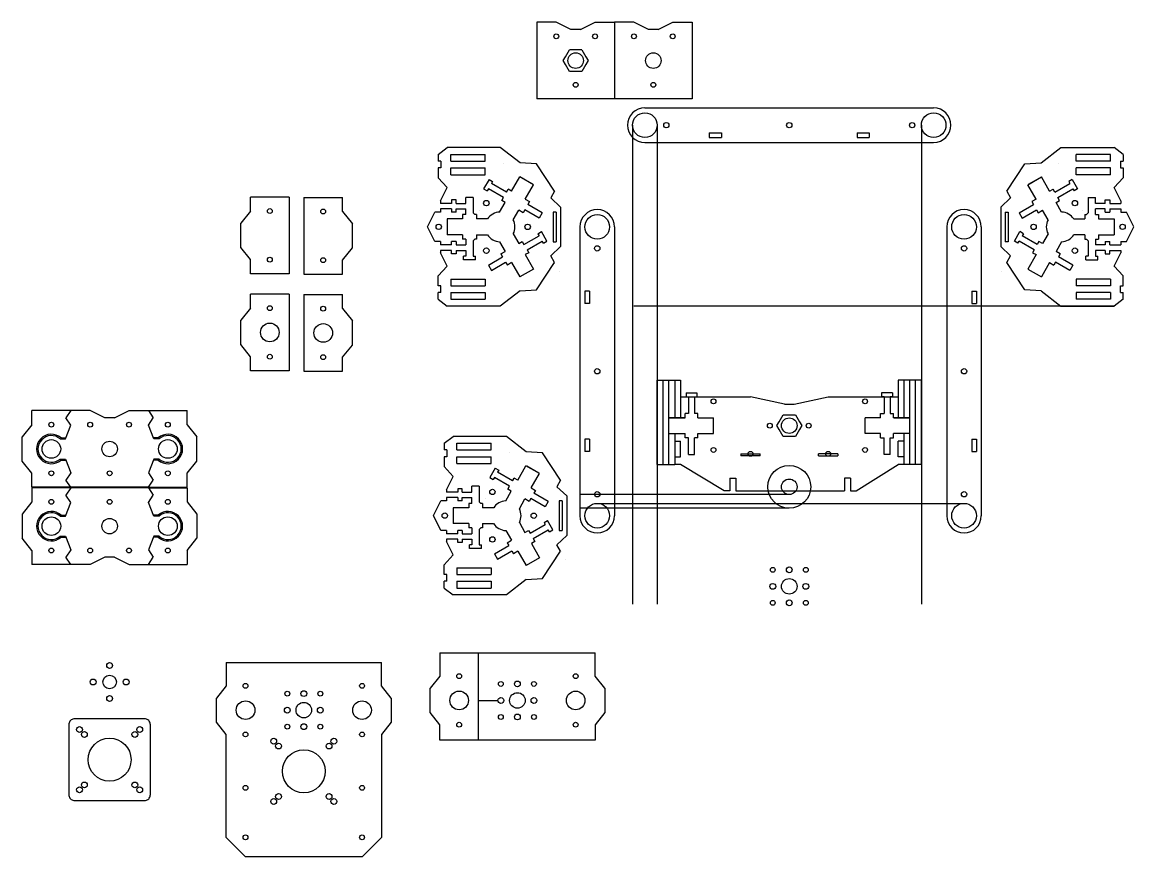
# Model space of a CAD drawing. Extents: x 5 to 993, y -300 to 130.
# Drawn here: x 5 to 577, y -300 to 130 of the extents above; entities that cross this region are included whole.
import ezdxf

# ---------------------------------------------------------------- set-up
doc = ezdxf.new("R2010")
doc.units = 0
doc.header["$MEASUREMENT"] = 0
doc.layers.get('0').update_dxf_attribs({"true_color": 0xffffff})

msp = doc.modelspace()

# ---------------------------------------------------------------- linework, layer by layer
for p, q in [((280, 129.75), (270, 129.75)), ((270, 129.75), (270, 90.25)), ((287.5, 126), (280, 129.75)), ((292.5, 126), (287.5, 126)), ((292.5, 126), (300, 129.75)), ((300, 129.75), (310, 129.75)), ((320, 129.75), (310, 129.75)), ((310, 129.75), (310, 90.25)), ((310, 129.75), (310, 90.25)), ((327.5, 126), (320, 129.75)), ((332.5, 126), (327.5, 126)), ((332.5, 126), (340, 129.75)), ((340, 129.75), (350, 129.75)), ((350, 129.75), (350, 90.25)), ((284.73, 111.99), (286.79, 115.56)), ((293.21, 115.56), (286.79, 115.56)), ((293.21, 115.56), (295.27, 111.99)), ((283.58, 110), (284.73, 111.99)), ((284.73, 108.01), (283.58, 110)), ((295.27, 111.99), (296.42, 110)), ((296.42, 110), (295.27, 108.01)), ((286.79, 104.44), (284.73, 108.01)), ((293.21, 104.44), (286.79, 104.44)), ((295.27, 108.01), (293.21, 104.44)), ((310, 90.25), (270, 90.25)), ((350, 90.25), (310, 90.25)), ((325.64, 85.64), (474.36, 85.64)), ((319.29, 76.75), (319.29, -170)), ((331.99, 76.75), (331.99, -170)), ((468.01, 76.75), (468.01, -170)), ((358.77, 72.73), (365.03, 72.73)), ((358.77, 72.73), (358.77, 70.4)), ((358.77, 70.4), (365.03, 70.4)), ((365.03, 72.73), (365.03, 70.4)), ((434.97, 72.73), (441.23, 72.73)), ((434.97, 72.73), (434.97, 70.4)), ((434.97, 70.4), (441.23, 70.4)), ((441.23, 72.73), (441.23, 70.4)), ((219.18, 61.65), (223.82, 65.16)), ((251.19, 65.16), (223.82, 65.16)), ((261.4, 57.28), (251.19, 65.16)), ((325.64, 67.86), (474.36, 67.86)), ((529.71, 57.28), (539.92, 65.16)), ((539.92, 65.16), (567.29, 65.16)), ((571.93, 61.65), (567.29, 65.16)), ((219.18, 61.65), (219.18, 58.18)), ((220.56, 58.18), (219.18, 58.18)), ((220.56, 58.18), (219.18, 58.18)), ((220.56, 58.18), (220.56, 54.71)), ((225.64, 58.18), (225.64, 61.65)), ((225.64, 61.65), (243.42, 61.65)), ((225.64, 58.18), (243.42, 58.18)), ((243.42, 58.18), (243.42, 61.65)), ((269.83, 56.77), (261.4, 57.28)), ((521.28, 56.77), (529.71, 57.28)), ((547.69, 58.18), (547.69, 61.65)), ((565.47, 61.65), (547.69, 61.65)), ((565.47, 58.18), (547.69, 58.18)), ((565.47, 58.18), (565.47, 61.65)), ((570.55, 58.18), (570.55, 54.71)), ((570.55, 58.18), (571.93, 58.18)), ((570.55, 58.18), (571.93, 58.18)), ((571.93, 61.65), (571.93, 58.18)), ((220.56, 54.71), (219.18, 54.71)), ((219.18, 54.71), (219.18, 49.66)), ((225.64, 51.25), (225.64, 54.71)), ((225.64, 54.71), (243.42, 54.71)), ((243.42, 51.25), (243.42, 54.71)), ((252.61, 57.15), (252.61, 57.15)), ((279.13, 42.69), (269.83, 56.77)), ((511.98, 42.69), (521.28, 56.77)), ((538.5, 57.15), (538.5, 57.15)), ((547.69, 51.25), (547.69, 54.71)), ((565.47, 54.71), (547.69, 54.71)), ((565.47, 51.25), (565.47, 54.71)), ((570.55, 54.71), (571.93, 54.71)), ((571.93, 54.71), (571.93, 49.66)), ((223.82, 44.61), (219.18, 49.66)), ((225.64, 51.25), (243.42, 51.25)), ((245.41, 48.84), (242.61, 43.98)), ((245.41, 48.84), (247.21, 47.8)), ((247.21, 47.8), (246.59, 46.72)), ((254.39, 42.22), (246.59, 46.72)), ((257.02, 42.7), (261.29, 50.08)), ((268.3, 46.03), (261.29, 50.08)), ((267.86, 46.29), (261.73, 49.83)), ((264.04, 38.65), (268.3, 46.03)), ((522.81, 46.03), (529.82, 50.08)), ((527.07, 38.65), (522.81, 46.03)), ((523.25, 46.29), (529.38, 49.83)), ((534.09, 42.7), (529.82, 50.08)), ((536.72, 42.22), (544.52, 46.72)), ((545.7, 48.84), (543.9, 47.8)), ((543.9, 47.8), (544.52, 46.72)), ((545.7, 48.84), (548.5, 43.98)), ((565.47, 51.25), (547.69, 51.25)), ((567.29, 44.61), (571.93, 49.66)), ((220.38, 37.72), (223.82, 44.61)), ((242.61, 43.98), (244.41, 42.94)), ((245.03, 44.02), (244.41, 42.94)), ((252.83, 39.52), (245.03, 44.02)), ((254.39, 42.22), (255.25, 43.72)), ((254.52, 42.44), (255.25, 43.72)), ((257.02, 42.7), (255.25, 43.72)), ((257.02, 42.7), (255.25, 43.72)), ((279.13, 42.69), (277.16, 39.29)), ((511.98, 42.69), (513.95, 39.29)), ((534.09, 42.7), (535.86, 43.72)), ((534.09, 42.7), (535.86, 43.72)), ((536.59, 42.44), (535.86, 43.72)), ((536.72, 42.22), (535.86, 43.72)), ((538.28, 39.52), (546.08, 44.02)), ((546.08, 44.02), (546.7, 42.94)), ((548.5, 43.98), (546.7, 42.94)), ((570.73, 37.72), (567.29, 44.61)), ((142.5, 39.75), (122.5, 39.75)), ((122.5, 32.5), (122.5, 39.75)), ((142.5, 39.75), (142.5, 0.25)), ((150, 39.5), (170, 39.5)), ((150, 39.5), (150, 0)), ((170, 32.25), (170, 39.5)), ((220.38, 37.72), (220.38, 36.48)), ((226.1, 36.48), (220.38, 36.48)), ((228.43, 38.22), (226.1, 38.22)), ((226.1, 38.22), (226.1, 36.48)), ((228.43, 36.48), (228.43, 38.22)), ((228.43, 36.48), (233.47, 36.48)), ((237.15, 39.47), (233.47, 39.47)), ((233.47, 36.48), (233.47, 39.47)), ((237.15, 39.47), (237.15, 31.58)), ((250.84, 32), (253.73, 37)), ((251.96, 38.02), (252.83, 39.52)), ((253.73, 37), (251.96, 38.02)), ((264.04, 38.65), (266.25, 37.37)), ((266.25, 37.37), (265.38, 35.88)), ((272.74, 31.63), (265.38, 35.88)), ((282.24, 34.52), (277.16, 39.29)), ((282.24, 34.52), (282.24, 14.2)), ((508.87, 34.52), (513.95, 39.29)), ((508.87, 34.52), (508.87, 14.2)), ((518.37, 31.63), (525.73, 35.88)), ((527.07, 38.65), (524.86, 37.37)), ((524.86, 37.37), (525.73, 35.88)), ((537.38, 37), (539.15, 38.02)), ((540.27, 32), (537.38, 37)), ((539.15, 38.02), (538.28, 39.52)), ((553.96, 39.47), (557.64, 39.47)), ((553.96, 39.47), (553.96, 31.58)), ((557.64, 36.48), (557.64, 39.47)), ((562.68, 36.48), (557.64, 36.48)), ((562.68, 38.22), (565.01, 38.22)), ((562.68, 36.48), (562.68, 38.22)), ((565.01, 38.22), (565.01, 36.48)), ((565.01, 36.48), (570.73, 36.48)), ((570.73, 37.72), (570.73, 36.48)), ((122.5, 32.5), (117.5, 26.25)), ((170, 32.25), (175, 26)), ((213.7, 24.38), (217.49, 31.95)), ((220.38, 31.95), (217.49, 31.95)), ((226.1, 33.71), (220.38, 33.71)), ((220.38, 33.71), (220.38, 31.95)), ((226.1, 33.71), (226.1, 31.96)), ((228.43, 31.96), (226.1, 31.96)), ((228.43, 31.96), (228.43, 33.71)), ((228.43, 33.71), (233.47, 33.71)), ((233.47, 30.71), (231.79, 30.71)), ((231.79, 30.71), (231.79, 28.43)), ((233.47, 30.71), (233.47, 33.66)), ((237.15, 31.58), (238.01, 30.71)), ((238.87, 30.71), (238.01, 30.71)), ((238.87, 30.71), (238.87, 28.43)), ((240.33, 33.05), (240.33, 33.05)), ((257.86, 27.95), (260.75, 32.95)), ((262.96, 31.68), (260.75, 32.95)), ((263.82, 33.17), (262.96, 31.68)), ((271.18, 28.92), (263.82, 33.17)), ((272.74, 31.63), (271.18, 28.92)), ((279.95, 31.98), (278.43, 31.98)), ((278.43, 31.98), (278.43, 16.74)), ((279.95, 31.98), (279.95, 16.74)), ((511.16, 31.98), (512.68, 31.98)), ((511.16, 31.98), (511.16, 16.74)), ((512.68, 31.98), (512.68, 16.74)), ((518.37, 31.63), (519.93, 28.92)), ((519.93, 28.92), (527.29, 33.17)), ((527.29, 33.17), (528.15, 31.68)), ((528.15, 31.68), (530.36, 32.95)), ((533.25, 27.95), (530.36, 32.95)), ((550.78, 33.05), (550.78, 33.05)), ((552.24, 30.71), (553.1, 30.71)), ((552.24, 30.71), (552.24, 28.43)), ((553.96, 31.58), (553.1, 30.71)), ((562.68, 33.71), (557.64, 33.71)), ((557.64, 30.71), (557.64, 33.66)), ((557.64, 30.71), (559.32, 30.71)), ((559.32, 30.71), (559.32, 28.43)), ((562.68, 31.96), (562.68, 33.71)), ((562.68, 31.96), (565.01, 31.96)), ((565.01, 33.71), (565.01, 31.96)), ((565.01, 33.71), (570.73, 33.71)), ((570.73, 33.71), (570.73, 31.95)), ((570.73, 31.95), (573.62, 31.95)), ((577.41, 24.38), (573.62, 31.95)), ((117.5, 13.75), (117.5, 26.25)), ((175, 13.5), (175, 26)), ((217.49, 16.8), (213.7, 24.38)), ((223.77, 28.43), (223.77, 20.33)), ((231.79, 28.43), (223.77, 28.43)), ((244.64, 28.43), (238.87, 28.43)), ((292.22, 24.36), (292.22, -124.36)), ((310, 24.36), (310, -124.36)), ((481.11, 24.36), (481.11, -124.36)), ((498.89, 24.36), (498.89, -124.36)), ((546.47, 28.43), (552.24, 28.43)), ((559.32, 28.43), (567.34, 28.43)), ((567.34, 28.43), (567.34, 20.33)), ((573.62, 16.8), (577.41, 24.38)), ((231.79, 20.33), (223.77, 20.33)), ((231.79, 20.33), (231.79, 18.04)), ((233.47, 18.04), (231.79, 18.04)), ((233.47, 18.04), (233.47, 15.04)), ((237.15, 17.18), (238.01, 18.04)), ((237.15, 17.18), (237.15, 9.28)), ((238.87, 18.04), (238.01, 18.04)), ((238.87, 20.33), (238.87, 18.04)), ((238.87, 20.33), (244.6, 20.33)), ((257.86, 20.77), (260.75, 15.75)), ((263.39, 15.28), (271.18, 19.78)), ((270.56, 20.86), (272.36, 21.9)), ((270.56, 20.86), (271.18, 19.78)), ((275.17, 17.04), (272.36, 21.9)), ((515.94, 17.04), (518.75, 21.9)), ((520.55, 20.86), (518.75, 21.9)), ((520.55, 20.86), (519.93, 19.78)), ((527.72, 15.28), (519.93, 19.78)), ((533.25, 20.77), (530.36, 15.75)), ((552.24, 20.33), (546.51, 20.33)), ((552.24, 20.33), (552.24, 18.04)), ((552.24, 18.04), (553.1, 18.04)), ((553.96, 17.18), (553.1, 18.04)), ((553.96, 17.18), (553.96, 9.28)), ((557.64, 18.04), (559.32, 18.04)), ((557.64, 18.04), (557.64, 15.04)), ((559.32, 20.33), (567.34, 20.33)), ((559.32, 20.33), (559.32, 18.04)), ((122.5, 7.5), (117.5, 13.75)), ((170, 7.25), (175, 13.5)), ((220.38, 16.8), (217.49, 16.8)), ((220.38, 16.8), (220.38, 15.04)), ((226.1, 15.04), (220.38, 15.04)), ((226.1, 12.28), (220.38, 12.28)), ((220.38, 12.28), (220.38, 11.03)), ((228.43, 16.79), (226.1, 16.79)), ((226.1, 15.04), (226.1, 16.79)), ((226.1, 10.53), (226.1, 12.28)), ((228.43, 16.79), (228.43, 15.04)), ((228.43, 15.04), (233.47, 15.04)), ((228.43, 12.28), (228.43, 10.53)), ((228.43, 12.28), (233.47, 12.28)), ((233.47, 12.28), (233.47, 9.28)), ((250.84, 16.72), (253.74, 11.7)), ((251.53, 10.43), (253.74, 11.7)), ((260.75, 15.75), (262.52, 16.78)), ((262.52, 16.78), (263.39, 15.28)), ((264.95, 12.58), (272.74, 17.08)), ((264.95, 12.58), (265.81, 11.08)), ((273.37, 16), (272.74, 17.08)), ((273.37, 16), (275.17, 17.04)), ((282.24, 14.2), (277.16, 9.43)), ((278.43, 16.74), (279.95, 16.74)), ((508.87, 14.2), (513.95, 9.43)), ((512.68, 16.74), (511.16, 16.74)), ((517.74, 16), (515.94, 17.04)), ((517.74, 16), (518.37, 17.08)), ((526.16, 12.58), (518.37, 17.08)), ((526.16, 12.58), (525.3, 11.08)), ((528.59, 16.78), (527.72, 15.28)), ((530.36, 15.75), (528.59, 16.78)), ((540.27, 16.72), (537.37, 11.7)), ((539.58, 10.43), (537.37, 11.7)), ((562.68, 15.04), (557.64, 15.04)), ((562.68, 12.28), (557.64, 12.28)), ((557.64, 12.28), (557.64, 9.28)), ((562.68, 16.79), (565.01, 16.79)), ((562.68, 16.79), (562.68, 15.04)), ((562.68, 12.28), (562.68, 10.53)), ((565.01, 15.04), (565.01, 16.79)), ((565.01, 15.04), (570.73, 15.04)), ((565.01, 10.53), (565.01, 12.28)), ((565.01, 12.28), (570.73, 12.28)), ((570.73, 16.8), (570.73, 15.04)), ((570.73, 16.8), (573.62, 16.8)), ((570.73, 12.28), (570.73, 11.03)), ((122.5, 0.25), (122.5, 7.5)), ((170, 0), (170, 7.25)), ((223.82, 4.14), (220.38, 11.03)), ((228.43, 10.53), (226.1, 10.53)), ((233.47, 9.28), (232.23, 9.28)), ((232.23, 7.45), (232.23, 9.28)), ((238.39, 7.45), (232.23, 7.45)), ((237.15, 9.28), (238.39, 9.28)), ((238.39, 7.45), (238.39, 9.28)), ((245.03, 4.69), (252.39, 8.94)), ((246.6, 1.98), (253.95, 6.23)), ((251.53, 10.43), (252.39, 8.94)), ((253.95, 6.23), (254.82, 4.73)), ((257.03, 6.01), (254.82, 4.73)), ((257.03, 6.01), (261.29, -1.37)), ((265.81, 11.08), (264.04, 10.06)), ((264.04, 10.06), (268.3, 2.67)), ((269.83, -8.07), (279.13, 6.02)), ((279.13, 6.02), (277.16, 9.43)), ((511.98, 6.02), (513.95, 9.43)), ((521.28, -8.07), (511.98, 6.02)), ((527.07, 10.06), (522.81, 2.67)), ((525.3, 11.08), (527.07, 10.06)), ((534.08, 6.01), (529.82, -1.37)), ((534.08, 6.01), (536.29, 4.73)), ((537.16, 6.23), (536.29, 4.73)), ((544.51, 1.98), (537.16, 6.23)), ((539.58, 10.43), (538.72, 8.94)), ((546.08, 4.69), (538.72, 8.94)), ((552.72, 7.45), (552.72, 9.28)), ((553.96, 9.28), (552.72, 9.28)), ((552.72, 7.45), (558.88, 7.45)), ((557.64, 9.28), (558.88, 9.28)), ((558.88, 7.45), (558.88, 9.28)), ((562.68, 10.53), (565.01, 10.53)), ((567.29, 4.14), (570.73, 11.03)), ((142.5, 0.25), (122.5, 0.25)), ((150, 0), (170, 0)), ((223.82, 4.14), (219.18, -0.91)), ((245.03, 4.69), (246.6, 1.98)), ((268.3, 2.67), (261.29, -1.37)), ((279.31, 5.71), (279.31, 5.71)), ((281.61, 1.64), (281.61, 1.64)), ((509.5, 1.64), (509.5, 1.64)), ((511.8, 5.71), (511.8, 5.71)), ((522.81, 2.67), (529.82, -1.37)), ((546.08, 4.69), (544.51, 1.98)), ((567.29, 4.14), (571.93, -0.91)), ((219.18, -5.96), (219.18, -0.91)), ((225.64, -2.49), (243.42, -2.49)), ((225.64, -2.49), (225.64, -5.96)), ((243.42, -2.49), (243.42, -5.96)), ((547.69, -2.49), (547.69, -5.96)), ((565.47, -2.49), (547.69, -2.49)), ((565.47, -2.49), (565.47, -5.96)), ((571.93, -5.96), (571.93, -0.91)), ((142.5, -10.25), (122.5, -10.25)), ((122.5, -17.5), (122.5, -10.25)), ((142.5, -10.25), (142.5, -49.75)), ((150, -10.5), (170, -10.5)), ((150, -10.5), (150, -50)), ((170, -17.75), (170, -10.5)), ((220.56, -5.96), (219.18, -5.96)), ((219.18, -12.9), (219.18, -9.43)), ((220.56, -9.43), (219.18, -9.43)), ((220.56, -9.43), (219.18, -9.43)), ((220.56, -9.43), (220.56, -5.96)), ((225.64, -5.96), (243.42, -5.96)), ((225.64, -9.43), (225.64, -12.9)), ((225.64, -9.43), (243.42, -9.43)), ((225.64, -9.43), (243.42, -9.43)), ((225.64, -9.43), (243.42, -9.43)), ((243.42, -9.43), (243.42, -12.9)), ((261.41, -8.57), (251.19, -16.41)), ((261.41, -8.57), (269.83, -8.07)), ((294.76, -8.77), (294.76, -15.03)), ((297.08, -8.77), (294.76, -8.77)), ((297.08, -8.77), (297.08, -15.03)), ((494.03, -8.77), (494.03, -15.03)), ((494.03, -8.77), (496.35, -8.77)), ((496.35, -8.77), (496.35, -15.03)), ((529.7, -8.57), (521.28, -8.07)), ((529.7, -8.57), (539.92, -16.41)), ((565.47, -5.96), (547.69, -5.96)), ((547.69, -9.43), (547.69, -12.9)), ((565.47, -9.43), (547.69, -9.43)), ((565.47, -9.43), (547.69, -9.43)), ((565.47, -9.43), (547.69, -9.43)), ((565.47, -9.43), (565.47, -12.9)), ((570.55, -9.43), (570.55, -5.96)), ((570.55, -5.96), (571.93, -5.96)), ((570.55, -9.43), (571.93, -9.43)), ((570.55, -9.43), (571.93, -9.43)), ((571.93, -12.9), (571.93, -9.43)), ((219.18, -12.9), (223.82, -16.41)), ((251.19, -16.41), (223.82, -16.41)), ((225.64, -12.9), (243.42, -12.9)), ((297.08, -15.03), (294.76, -15.03)), ((567.29, -16.41), (320, -16.41)), ((494.03, -15.03), (496.35, -15.03)), ((539.92, -16.41), (567.29, -16.41)), ((565.47, -12.9), (547.69, -12.9)), ((571.93, -12.9), (567.29, -16.41)), ((122.5, -17.5), (117.5, -23.75)), ((170, -17.75), (175, -24)), ((117.5, -36.25), (117.5, -23.75)), ((175, -36.5), (175, -24)), ((122.5, -42.5), (117.5, -36.25)), ((170, -42.75), (175, -36.5)), ((122.5, -49.75), (122.5, -42.5)), ((170, -50), (170, -42.75)), ((142.5, -49.75), (122.5, -49.75)), ((150, -50), (170, -50)), ((331.99, -97.99), (331.99, -54.49)), ((331.99, -54.49), (334.99, -54.49)), ((334.99, -97.99), (334.99, -54.49)), ((334.99, -54.49), (337.99, -54.49)), ((337.99, -97.99), (337.99, -54.49)), ((337.99, -54.49), (340.99, -54.49)), ((340.99, -54.49), (340.99, -73.94)), ((340.99, -54.81), (340.99, -54.49)), ((340.99, -54.49), (343.99, -54.49)), ((343.99, -54.49), (343.99, -73.94)), ((456.01, -54.49), (456.01, -73.94)), ((459.01, -54.49), (456.01, -54.49)), ((459.01, -54.49), (459.01, -73.94)), ((459.01, -54.81), (459.01, -54.49)), ((462.01, -54.49), (459.01, -54.49)), ((462.01, -97.99), (462.01, -54.49)), ((465.01, -54.49), (462.01, -54.49)), ((465.01, -97.99), (465.01, -54.49)), ((468.01, -54.49), (465.01, -54.49)), ((468.01, -97.99), (468.01, -54.49)), ((346.84, -61.08), (346.84, -63.16)), ((346.84, -61.08), (352.46, -61.08)), ((352.46, -61.08), (352.46, -63.16)), ((447.54, -61.08), (447.54, -63.16)), ((453.16, -61.08), (447.54, -61.08)), ((453.16, -61.08), (453.16, -63.16)), ((343.99, -63.16), (380, -63.16)), ((346.84, -63.16), (348.09, -63.16)), ((348.09, -63.16), (348.09, -71.66)), ((351.21, -63.16), (351.21, -71.66)), ((351.21, -63.16), (352.46, -63.16)), ((397.5, -66.91), (380, -63.16)), ((397.5, -66.91), (402.5, -66.91)), ((402.5, -66.91), (420, -63.16)), ((420, -63.16), (456.01, -63.16)), ((448.79, -63.16), (447.54, -63.16)), ((448.79, -63.16), (448.79, -71.66)), ((451.91, -63.16), (451.91, -71.66)), ((453.16, -63.16), (451.91, -63.16)), ((30, -70.25), (10, -70.25)), ((10, -77.5), (10, -70.25)), ((30, -70.25), (27.5, -74)), ((30, -77.75), (27.5, -74)), ((40, -70.25), (30, -70.25)), ((47.5, -74), (40, -70.25)), ((52.5, -74), (47.5, -74)), ((52.5, -74), (60, -70.25)), ((60, -70.25), (70, -70.25)), ((70, -70.25), (72.5, -74)), ((70, -70.25), (90, -70.25)), ((70, -77.75), (72.5, -74)), ((90, -77.5), (90, -70.25)), ((341.34, -73.94), (337.99, -73.94)), ((337.99, -82.09), (337.99, -73.94)), ((337.99, -82.04), (337.99, -73.94)), ((338.34, -73.94), (346.36, -73.94)), ((346.1, -73.94), (340.38, -73.94)), ((346.36, -73.94), (346.36, -71.66)), ((348.09, -71.66), (346.36, -71.66)), ((352.94, -71.66), (351.21, -71.66)), ((352.94, -73.94), (352.94, -71.66)), ((352.94, -73.94), (360.96, -73.94)), ((360.96, -82.04), (360.96, -73.94)), ((394.73, -76), (396.79, -72.43)), ((396.79, -72.43), (403.21, -72.43)), ((403.21, -72.43), (405.27, -76)), ((439.04, -82.04), (439.04, -73.94)), ((447.06, -73.94), (439.04, -73.94)), ((447.06, -73.94), (447.06, -71.66)), ((447.06, -71.66), (448.79, -71.66)), ((451.91, -71.66), (453.64, -71.66)), ((453.64, -73.94), (453.64, -71.66)), ((461.66, -73.94), (453.64, -73.94)), ((453.9, -73.94), (459.62, -73.94)), ((458.66, -73.94), (462.01, -73.94)), ((462.01, -82.09), (462.01, -73.94)), ((462.01, -82.04), (462.01, -73.94)), ((10, -77.5), (5, -83.75)), ((27.21, -84.8), (30, -77.75)), ((72.79, -84.8), (70, -77.75)), ((90, -77.5), (95, -83.75)), ((393.58, -77.99), (394.73, -76)), ((394.73, -79.99), (393.58, -77.99)), ((396.79, -83.56), (394.73, -79.99)), ((405.27, -79.99), (403.21, -83.56)), ((405.27, -76), (406.42, -77.99)), ((406.42, -77.99), (405.27, -79.99)), ((5, -96.25), (5, -83.75)), ((24.52, -84.8), (27.21, -84.8)), ((24.97, -84.28), (27.42, -84.28)), ((75.03, -84.28), (72.58, -84.28)), ((75.48, -84.8), (72.79, -84.8)), ((95, -96.25), (95, -83.75)), ((222.32, -87.07), (226.96, -83.56)), ((254.33, -83.56), (226.96, -83.56)), ((264.54, -91.43), (254.33, -83.56)), ((294.76, -84.97), (294.76, -91.23)), ((297.08, -84.97), (294.76, -84.97)), ((297.08, -84.97), (297.08, -91.23)), ((337.99, -82.04), (346.36, -82.04)), ((340.34, -82.04), (346.1, -82.04)), ((340.34, -82.04), (340.34, -82.04)), ((340.99, -82.04), (340.99, -97.94)), ((340.99, -82.04), (340.99, -89.99)), ((346.36, -84.33), (346.36, -82.04)), ((348.09, -84.33), (346.36, -84.33)), ((348.09, -92.83), (348.09, -84.33)), ((351.21, -92.83), (351.21, -84.33)), ((352.94, -84.33), (351.21, -84.33)), ((352.94, -82.04), (360.96, -82.04)), ((352.94, -84.33), (352.94, -82.04)), ((403.21, -83.56), (396.79, -83.56)), ((447.06, -82.04), (439.04, -82.04)), ((447.06, -84.33), (447.06, -82.04)), ((447.06, -84.33), (448.79, -84.33)), ((448.79, -92.83), (448.79, -84.33)), ((451.91, -92.83), (451.91, -84.33)), ((451.91, -84.33), (453.64, -84.33)), ((453.64, -84.33), (453.64, -82.04)), ((462.01, -82.04), (453.64, -82.04)), ((459.66, -82.04), (453.9, -82.04)), ((459.01, -82.04), (459.01, -97.94)), ((459.66, -82.04), (459.66, -82.04)), ((494.03, -84.97), (494.03, -91.23)), ((494.03, -84.97), (496.35, -84.97)), ((496.35, -84.97), (496.35, -91.23)), ((222.32, -87.07), (222.32, -90.53)), ((223.7, -90.53), (222.32, -90.53)), ((223.7, -90.53), (222.32, -90.53)), ((223.7, -90.53), (223.7, -94)), ((228.78, -90.53), (228.78, -87.07)), ((228.78, -87.07), (246.56, -87.07)), ((228.78, -90.53), (246.56, -90.53)), ((246.56, -90.53), (246.56, -87.07)), ((255.75, -91.57), (255.75, -91.57)), ((272.96, -91.94), (264.54, -91.43)), ((297.08, -91.23), (294.76, -91.23)), ((340.99, -86.02), (343.99, -86.02)), ((343.99, -93.97), (343.99, -86.02)), ((456.01, -93.97), (456.01, -86.02)), ((459.01, -86.02), (456.01, -86.02)), ((494.03, -91.23), (496.35, -91.23)), ((10, -102.5), (5, -96.25)), ((24.52, -95.2), (27.21, -95.2)), ((24.97, -95.72), (27.42, -95.72)), ((27.21, -95.2), (30, -102.25)), ((72.79, -95.2), (70, -102.25)), ((75.03, -95.72), (72.58, -95.72)), ((75.48, -95.2), (72.79, -95.2)), ((90, -102.5), (95, -96.25)), ((223.7, -94), (222.32, -94)), ((222.32, -94), (222.32, -99.05)), ((228.78, -97.47), (228.78, -94)), ((228.78, -94), (246.56, -94)), ((246.56, -97.47), (246.56, -94)), ((282.26, -106.03), (272.96, -91.94)), ((340.99, -93.97), (343.99, -93.97)), ((348.09, -92.83), (351.21, -92.83)), ((375, -92.49), (375, -93.49)), ((375, -92.49), (385, -92.49)), ((385, -93.49), (375, -93.49)), ((385, -93.49), (385, -92.49)), ((415, -93.49), (415, -92.49)), ((425, -92.49), (415, -92.49)), ((415, -93.49), (425, -93.49)), ((425, -92.49), (425, -93.49)), ((451.91, -92.83), (448.79, -92.83)), ((459.01, -93.97), (456.01, -93.97)), ((10, -109.75), (10, -102.5)), ((30, -102.25), (27.5, -106)), ((70, -102.25), (72.5, -106)), ((90, -109.75), (90, -102.5)), ((226.96, -104.1), (222.32, -99.05)), ((228.78, -97.47), (246.56, -97.47)), ((248.55, -99.87), (245.74, -104.73)), ((248.55, -99.87), (250.35, -100.91)), ((250.35, -100.91), (249.73, -101.99)), ((257.53, -106.49), (249.73, -101.99)), ((260.16, -106.02), (264.42, -98.63)), ((271.44, -102.68), (264.42, -98.63)), ((271, -102.43), (264.86, -98.89)), ((267.17, -110.07), (271.44, -102.68)), ((331.99, -97.99), (334.99, -97.99)), ((334.99, -97.99), (337.99, -97.99)), ((337.99, -97.99), (340.99, -97.94)), ((343.99, -97.94), (340.99, -97.94)), ((366.47, -111.55), (343.99, -97.94)), ((434.48, -111.55), (456.01, -97.94)), ((459.01, -97.94), (456.01, -97.94)), ((462.01, -97.99), (459.01, -97.94)), ((465.01, -97.99), (462.01, -97.99)), ((468.01, -97.99), (465.01, -97.99)), ((30, -109.75), (27.5, -106)), ((70, -109.75), (72.5, -106)), ((223.52, -110.99), (226.96, -104.1)), ((245.74, -104.73), (247.55, -105.77)), ((248.17, -104.69), (247.55, -105.77)), ((255.97, -109.2), (248.17, -104.69)), ((257.53, -106.49), (258.39, -104.99)), ((257.65, -106.27), (258.39, -104.99)), ((260.16, -106.02), (258.39, -104.99)), ((260.16, -106.02), (258.39, -104.99)), ((282.26, -106.03), (280.3, -109.43)), ((369.45, -104.99), (372.45, -104.99)), ((369.45, -104.99), (369.45, -111.55)), ((372.45, -104.99), (372.45, -111.55)), ((431.5, -104.99), (428.5, -104.99)), ((428.5, -104.99), (428.5, -111.55)), ((431.5, -104.99), (431.5, -111.55)), ((30, -109.75), (10, -109.75)), ((30, -110), (10, -110)), ((10, -110), (10, -117.25)), ((30, -110), (27.5, -113.75)), ((30, -117.5), (27.5, -113.75)), ((70, -109.75), (30, -109.75)), ((70, -110), (30, -110)), ((70, -109.75), (90, -109.75)), ((70, -110), (72.5, -113.75)), ((70, -110), (90, -110)), ((70, -117.5), (72.5, -113.75)), ((90, -110), (90, -117.25)), ((223.52, -110.99), (223.52, -112.24)), ((229.24, -112.24), (223.52, -112.24)), ((231.57, -110.49), (229.24, -110.49)), ((229.24, -110.49), (229.24, -112.24)), ((231.57, -112.24), (231.57, -110.49)), ((231.57, -112.24), (236.61, -112.24)), ((240.28, -109.24), (236.61, -109.24)), ((236.61, -112.24), (236.61, -109.24)), ((240.28, -109.24), (240.28, -117.14)), ((253.98, -116.72), (256.87, -111.71)), ((255.1, -110.69), (255.97, -109.2)), ((256.87, -111.71), (255.1, -110.69)), ((267.17, -110.07), (269.38, -111.34)), ((269.38, -111.34), (268.52, -112.84)), ((275.88, -117.09), (268.52, -112.84)), ((285.38, -114.2), (280.3, -109.43)), ((285.38, -114.2), (285.38, -134.52)), ((400, -113.49), (292.22, -113.49)), ((368.86, -111.55), (366.47, -111.55)), ((369.45, -111.55), (366.47, -111.55)), ((372.45, -111.55), (428.5, -111.55)), ((431.5, -111.55), (434.48, -111.55)), ((432.09, -111.55), (434.48, -111.55)), ((10, -117.25), (5, -123.5)), ((27.21, -124.55), (30, -117.5)), ((72.79, -124.55), (70, -117.5)), ((90, -117.25), (95, -123.5)), ((216.84, -124.34), (220.63, -116.76)), ((223.52, -116.76), (220.63, -116.76)), ((229.24, -115.01), (223.52, -115.01)), ((223.52, -115.01), (223.52, -116.76)), ((229.24, -115.01), (229.24, -116.75)), ((231.57, -116.75), (229.24, -116.75)), ((231.57, -116.75), (231.57, -115.01)), ((231.57, -115.01), (236.61, -115.01)), ((236.61, -118), (234.93, -118)), ((234.93, -118), (234.93, -120.29)), ((236.61, -118), (236.61, -115.05)), ((240.28, -117.14), (241.15, -118)), ((242.01, -118), (241.15, -118)), ((242.01, -118), (242.01, -120.29)), ((243.47, -115.67), (243.47, -115.67)), ((261, -120.77), (263.89, -115.76)), ((266.09, -117.04), (263.89, -115.76)), ((266.96, -115.54), (266.09, -117.04)), ((274.32, -119.79), (266.96, -115.54)), ((275.88, -117.09), (274.32, -119.79)), ((283.09, -116.74), (281.57, -116.74)), ((281.57, -116.74), (281.57, -131.98)), ((283.09, -116.74), (283.09, -131.98)), ((301.11, -118.01), (490, -118.01)), ((5, -123.5), (5, -136)), ((24.52, -124.55), (27.21, -124.55)), ((24.97, -124.03), (27.42, -124.03)), ((75.03, -124.03), (72.58, -124.03)), ((75.48, -124.55), (72.79, -124.55)), ((95, -123.5), (95, -136)), ((220.63, -131.91), (216.84, -124.34)), ((226.91, -120.29), (226.91, -128.39)), ((234.93, -120.29), (226.91, -120.29)), ((247.78, -120.29), (242.01, -120.29)), ((400, -120.54), (292.22, -120.54)), ((234.93, -128.39), (226.91, -128.39)), ((234.93, -128.39), (234.93, -130.67)), ((236.61, -130.67), (234.93, -130.67)), ((236.61, -130.67), (236.61, -133.67)), ((240.28, -131.54), (241.15, -130.67)), ((240.28, -131.54), (240.28, -139.43)), ((242.01, -130.67), (241.15, -130.67)), ((242.01, -128.39), (242.01, -130.67)), ((242.01, -128.39), (247.74, -128.39)), ((261, -127.95), (263.89, -132.96)), ((266.52, -133.43), (274.32, -128.93)), ((268.08, -136.14), (275.88, -131.63)), ((273.7, -127.85), (275.5, -126.81)), ((273.7, -127.85), (274.32, -128.93)), ((278.31, -131.67), (275.5, -126.81)), ((276.5, -132.71), (275.88, -131.63)), ((10, -142.25), (5, -136)), ((24.52, -134.95), (27.21, -134.95)), ((24.97, -135.47), (27.42, -135.47)), ((27.21, -134.95), (30, -142)), ((72.79, -134.95), (70, -142)), ((75.03, -135.47), (72.58, -135.47)), ((75.48, -134.95), (72.79, -134.95)), ((90, -142.25), (95, -136)), ((223.52, -131.91), (220.63, -131.91)), ((223.52, -131.91), (223.52, -133.67)), ((229.24, -133.67), (223.52, -133.67)), ((229.24, -136.44), (223.52, -136.44)), ((223.52, -136.44), (223.52, -137.69)), ((231.57, -131.92), (229.24, -131.92)), ((229.24, -133.67), (229.24, -131.92)), ((229.24, -138.18), (229.24, -136.44)), ((231.57, -131.92), (231.57, -133.67)), ((231.57, -133.67), (236.61, -133.67)), ((231.57, -136.44), (231.57, -138.18)), ((231.57, -136.44), (236.61, -136.44)), ((236.61, -136.44), (236.61, -139.43)), ((253.98, -132), (256.88, -137.01)), ((254.67, -138.28), (256.88, -137.01)), ((263.89, -132.96), (265.66, -131.94)), ((265.66, -131.94), (266.52, -133.43)), ((268.08, -136.14), (268.95, -137.64)), ((276.5, -132.71), (278.31, -131.67)), ((285.38, -134.52), (280.3, -139.29)), ((281.57, -131.98), (283.09, -131.98)), ((10, -142.25), (10, -149.5)), ((30, -142), (27.5, -145.75)), ((70, -142), (72.5, -145.75)), ((90, -142.25), (90, -149.5)), ((226.96, -144.57), (223.52, -137.69)), ((231.57, -138.18), (229.24, -138.18)), ((236.61, -139.43), (235.37, -139.43)), ((235.37, -141.26), (235.37, -139.43)), ((241.53, -141.26), (235.37, -141.26)), ((240.28, -139.43), (241.53, -139.43)), ((241.53, -141.26), (241.53, -139.43)), ((248.17, -144.03), (255.53, -139.78)), ((249.73, -146.73), (257.09, -142.48)), ((254.67, -138.28), (255.53, -139.78)), ((257.09, -142.48), (257.96, -143.98)), ((260.17, -142.71), (257.96, -143.98)), ((260.17, -142.71), (264.43, -150.09)), ((268.95, -137.64), (267.18, -138.66)), ((267.18, -138.66), (271.44, -146.04)), ((272.97, -156.78), (282.27, -142.69)), ((282.27, -142.69), (280.3, -139.29)), ((282.45, -143), (282.45, -143)), ((30, -149.5), (27.5, -145.75)), ((47.5, -145.75), (40, -149.5)), ((52.5, -145.75), (47.5, -145.75)), ((52.5, -145.75), (60, -149.5)), ((70, -149.5), (72.5, -145.75)), ((226.96, -144.57), (222.32, -149.62)), ((248.17, -144.03), (249.73, -146.73)), ((271.44, -146.04), (264.43, -150.09)), ((284.75, -147.07), (284.75, -147.07)), ((30, -149.5), (10, -149.5)), ((40, -149.5), (30, -149.5)), ((60, -149.5), (70, -149.5)), ((70, -149.5), (90, -149.5)), ((222.32, -154.68), (222.32, -149.62)), ((228.78, -151.21), (246.56, -151.21)), ((228.78, -151.21), (228.78, -154.68)), ((246.56, -151.21), (246.56, -154.68)), ((223.7, -154.68), (222.32, -154.68)), ((222.32, -161.61), (222.32, -158.14)), ((223.7, -158.14), (222.32, -158.14)), ((223.7, -158.14), (222.32, -158.14)), ((223.7, -158.14), (223.7, -154.68)), ((228.78, -154.68), (246.56, -154.68)), ((228.78, -158.14), (228.78, -161.61)), ((228.78, -158.14), (246.56, -158.14)), ((228.78, -158.14), (246.56, -158.14)), ((228.78, -158.14), (246.56, -158.14)), ((246.56, -158.14), (246.56, -161.61)), ((264.54, -157.29), (254.33, -165.12)), ((264.54, -157.29), (272.97, -156.78)), ((222.32, -161.61), (226.96, -165.12)), ((254.33, -165.12), (226.96, -165.12)), ((228.78, -161.61), (246.56, -161.61)), ((110, -200), (190, -200)), ((110, -200), (110, -212)), ((190, -212), (190, -200)), ((220, -195), (300, -195)), ((220, -195), (220, -207)), ((240, -240), (240, -195)), ((300, -207), (300, -195)), ((220, -207), (215, -213.25)), ((305, -213.25), (300, -207)), ((110, -212), (105, -218.25)), ((195, -218.25), (190, -212)), ((215, -225.75), (215, -213.25)), ((305, -213.25), (305, -225.75)), ((105, -230.75), (105, -218.25)), ((195, -218.25), (195, -230.75)), ((240, -219.5), (250, -219.5)), ((220, -232), (215, -225.75)), ((305, -225.75), (300, -232)), ((29.04, -231.53), (29, -232)), ((29, -232), (29, -268)), ((29.15, -231.07), (29.04, -231.53)), ((29.33, -230.64), (29.15, -231.07)), ((29.57, -230.24), (29.33, -230.64)), ((29.88, -229.88), (29.57, -230.24)), ((30.24, -229.57), (29.88, -229.88)), ((30.64, -229.33), (30.24, -229.57)), ((31.07, -229.15), (30.64, -229.33)), ((31.53, -229.04), (31.07, -229.15)), ((32, -229), (31.53, -229.04)), ((68, -229), (32, -229)), ((68.47, -229.04), (68, -229)), ((68.93, -229.15), (68.47, -229.04)), ((69.36, -229.33), (68.93, -229.15)), ((69.76, -229.57), (69.36, -229.33)), ((70.12, -229.88), (69.76, -229.57)), ((70.43, -230.24), (70.12, -229.88)), ((70.67, -230.64), (70.43, -230.24)), ((70.85, -231.07), (70.67, -230.64)), ((70.96, -231.53), (70.85, -231.07)), ((71, -232), (70.96, -231.53)), ((71, -268), (71, -232)), ((110, -237), (105, -230.75)), ((195, -230.75), (190, -237)), ((220, -240), (220, -232)), ((300, -232), (300, -240)), ((110, -290), (110, -237)), ((190, -237), (190, -290)), ((300, -240), (220, -240)), ((29, -268), (29.04, -268.47)), ((29.04, -268.47), (29.15, -268.93)), ((29.15, -268.93), (29.33, -269.36)), ((70.67, -269.36), (70.85, -268.93)), ((70.85, -268.93), (70.96, -268.47)), ((70.96, -268.47), (71, -268)), ((29.33, -269.36), (29.57, -269.76)), ((29.57, -269.76), (29.88, -270.12)), ((29.88, -270.12), (30.24, -270.43)), ((30.24, -270.43), (30.64, -270.67)), ((30.64, -270.67), (31.07, -270.85)), ((31.07, -270.85), (31.53, -270.96)), ((31.53, -270.96), (32, -271)), ((32, -271), (68, -271)), ((68, -271), (68.47, -270.96)), ((68.47, -270.96), (68.93, -270.85)), ((68.93, -270.85), (69.36, -270.67)), ((69.36, -270.67), (69.76, -270.43)), ((69.76, -270.43), (70.12, -270.12)), ((70.12, -270.12), (70.43, -269.76)), ((70.43, -269.76), (70.67, -269.36)), ((120, -300), (110, -290)), ((180, -300), (190, -290)), ((180, -300), (120, -300))]:
    msp.add_line(p, q)
for centre, radius in [((280, 122.5), 1.25), ((300, 122.5), 1.25), ((320, 122.5), 1.25), ((340, 122.5), 1.25), ((290, 110), 4), ((330, 110), 4), ((290, 97.5), 1.25), ((330, 97.5), 1.25), ((325.64, 76.75), 6.35), ((474.36, 76.75), 6.35), ((336.69, 76.75), 1.37), ((400, 76.75), 1.37), ((463.31, 76.75), 1.37), ((244, 36.6), 1.38), ((547.11, 36.6), 1.38), ((132.5, 32.5), 1.25), ((160, 32.25), 1.25), ((301.11, 24.36), 6.35), ((490, 24.36), 6.35), ((219.47, 24.38), 1.38), ((265.28, 24.36), 1.38), ((525.83, 24.36), 1.38), ((571.64, 24.38), 1.38), ((244, 12.11), 1.38), ((301.11, 13.31), 1.37), ((490, 13.31), 1.37), ((547.11, 12.11), 1.38), ((132.5, 7.5), 1.25), ((160, 7.25), 1.25), ((132.5, -17.5), 1.25), ((160, -17.75), 1.25), ((132.5, -30), 4.8), ((160, -30.25), 4.8), ((132.5, -42.5), 1.25), ((160, -42.75), 1.25), ((301.11, -50), 1.37), ((490, -50), 1.37), ((360.96, -65.49), 1.25), ((439.04, -65.49), 1.25), ((400, -77.99), 4), ((20, -77.5), 1.25), ((40, -77.5), 1.25), ((60, -77.5), 1.25), ((80, -77.5), 1.25), ((390, -77.99), 1.25), ((410, -77.99), 1.25), ((20, -90), 4.8), ((80, -90), 4.8), ((50, -90), 4), ((360.96, -90.49), 1.25), ((380, -92.49), 1.25), ((420, -92.49), 1.25), ((439.04, -90.49), 1.25), ((20, -102.5), 1.25), ((50, -102.5), 1.25), ((80, -102.5), 1.25), ((400, -109.49), 11.05), ((400, -109.49), 4), ((247.14, -112.11), 1.38), ((301.11, -113.31), 1.37), ((490, -113.31), 1.37), ((20, -117.25), 1.25), ((50, -117.25), 1.25), ((80, -117.25), 1.25), ((301.11, -124.36), 6.35), ((490, -124.36), 6.35), ((20, -129.75), 4.8), ((50, -129.75), 4), ((80, -129.75), 4.8), ((222.6, -124.34), 1.38), ((268.41, -124.36), 1.38), ((247.14, -136.6), 1.38), ((20, -142.25), 1.25), ((40, -142.25), 1.25), ((60, -142.25), 1.25), ((80, -142.25), 1.25), ((391.5, -152.25), 1.25), ((400, -152.25), 1.5), ((408.5, -152.25), 1.25), ((391.5, -160.75), 1.5), ((400, -160.75), 4), ((408.5, -160.75), 1.5), ((391.5, -169.25), 1.25), ((400, -169.25), 1.5), ((408.5, -169.25), 1.25), ((50, -201.5), 1.5), ((230, -207), 1.25), ((290, -207), 1.25), ((41.5, -210), 1.5), ((50, -210), 3.5), ((58.5, -210), 1.5), ((120, -212), 1.25), ((180, -212), 1.25), ((251.5, -211), 1.25), ((260, -211), 1.5), ((268.5, -211), 1.25), ((50, -218.5), 1.5), ((141.5, -216), 1.25), ((150, -216), 1.5), ((158.5, -216), 1.25), ((230, -219.5), 4.8), ((260, -219.5), 4), ((290, -219.5), 4.8), ((120, -224.5), 4.8), ((141.5, -224.5), 1.5), ((150, -224.5), 4), ((158.5, -224.5), 1.5), ((180, -224.5), 4.8), ((251.5, -219.5), 1.5), ((268.5, -219.5), 1.5), ((251.5, -228), 1.25), ((260, -228), 1.5), ((268.5, -228), 1.25), ((34.5, -234.5), 1.5), ((65.5, -234.5), 1.5), ((141.5, -233), 1.25), ((150, -233), 1.5), ((158.5, -233), 1.25), ((230, -232), 1.25), ((290, -232), 1.25), ((37, -237), 1.5), ((50, -250), 11.05), ((63, -237), 1.5), ((120, -237), 1.25), ((134.5, -240.5), 1.5), ((165.5, -240.5), 1.5), ((180, -237), 1.25), ((137, -243), 1.5), ((150, -256), 11.05), ((163, -243), 1.5), ((37, -263), 1.5), ((63, -263), 1.5), ((120, -264.5), 1.25), ((180, -264.5), 1.25), ((34.5, -265.5), 1.5), ((65.5, -265.5), 1.5), ((137, -269), 1.5), ((163, -269), 1.5), ((134.5, -271.5), 1.5), ((165.5, -271.5), 1.5), ((120, -290), 1.25), ((180, -290), 1.25)]:
    msp.add_circle(centre, radius)
for centre, radius, start, end in [((325.64, 76.75), 8.89, 90, 270), ((474.36, 76.75), 8.89, 270, 90), ((251.11, 24.36), 7.64, 91.9895, 147.8435), ((301.11, 24.36), 8.89, 0, 180), ((490, 24.36), 8.89, 0, 180), ((540, 24.36), 7.64, 32.1565, 88.0105), ((251.11, 24.36), 7.64, 331.9895, 28.0105), ((540, 24.36), 7.64, 151.9895, 208.0105), ((251.11, 24.36), 7.64, 211.7534, 268.0105), ((540, 24.36), 7.64, 271.9895, 328.2466), ((20, -90), 7.58, 49.0007, 310.9993), ((20, -90), 6.89, 49.0007, 310.9993), ((80, -90), 7.58, 229.0007, 130.9993), ((80, -90), 6.89, 229.0007, 130.9993), ((254.25, -124.36), 7.64, 91.9895, 147.8435), ((20, -129.75), 7.58, 49.0007, 310.9993), ((20, -129.75), 6.89, 49.0007, 310.9993), ((80, -129.75), 7.58, 229.0007, 130.9993), ((80, -129.75), 6.89, 229.0007, 130.9993), ((254.25, -124.36), 7.64, 331.9895, 28.0105), ((301.11, -124.36), 8.89, 180, 0), ((490, -124.36), 8.89, 180, 0), ((254.25, -124.36), 7.64, 211.7534, 268.0105)]:
    msp.add_arc(centre, radius, start, end)

doc.saveas('drawing.dxf')
